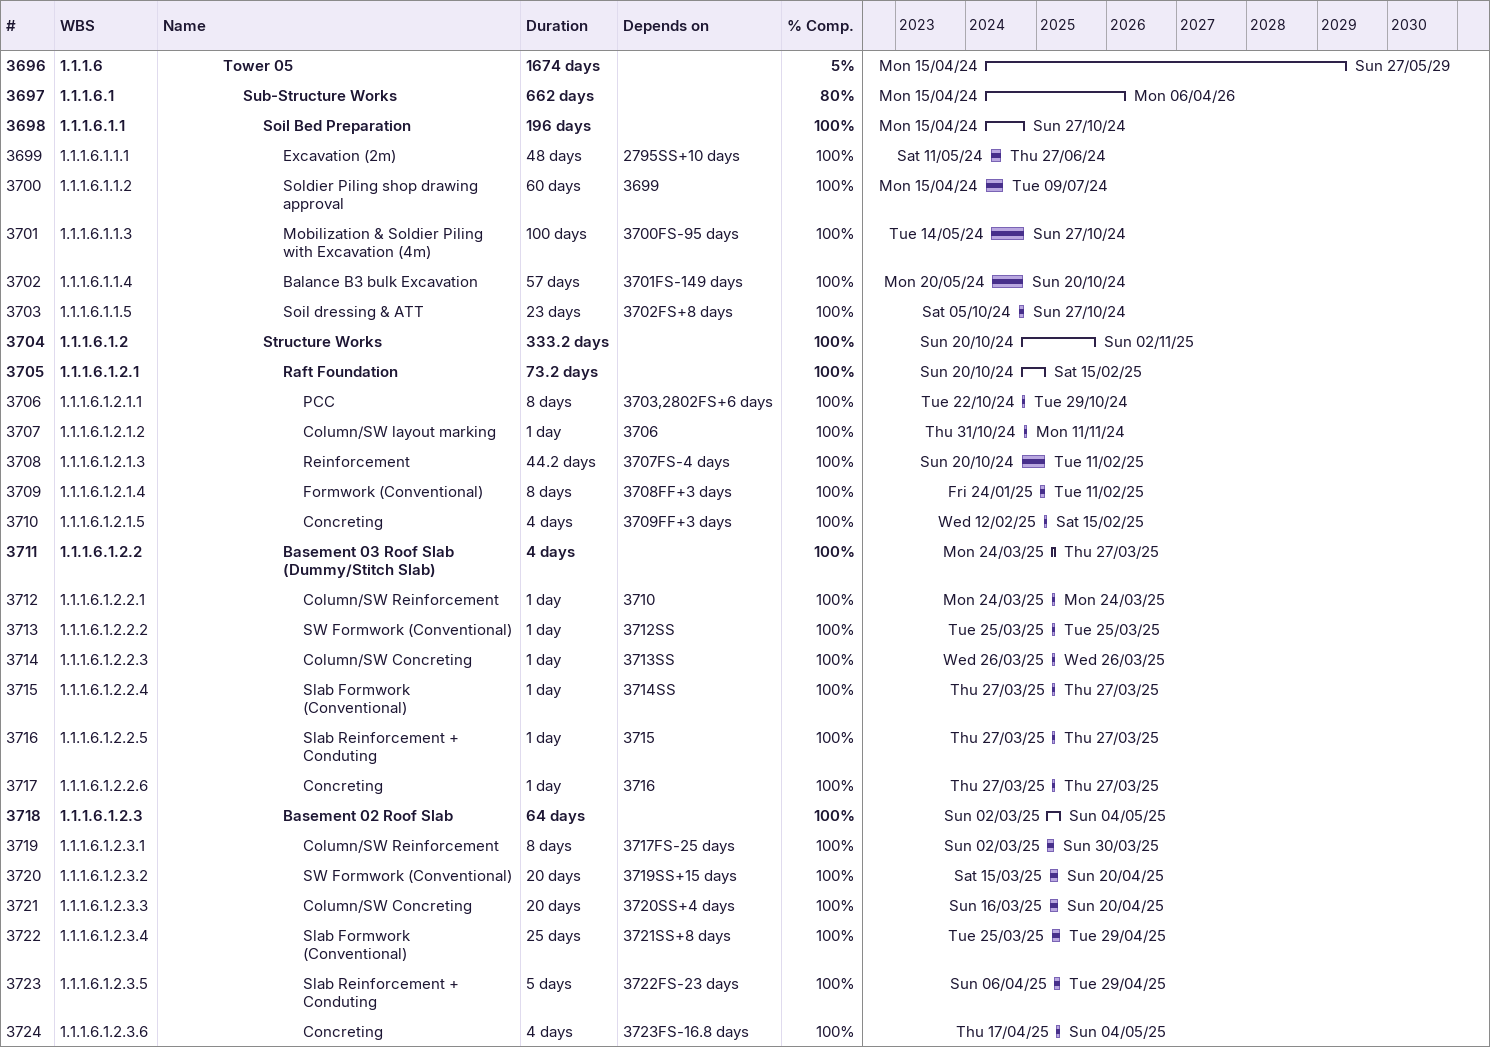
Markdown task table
| ID | WBS | Task | Duration | Start | Finish | Predecessors | % complete |
|---|---|---|---|---|---|---|---|
| 3696 | 1.1.1.6 | **Tower 05** | 1674d | 2024-04-15 | 2029-05-27 |  | 5 |
| 3697 | 1.1.1.6.1 | **Sub-Structure Works** | 662d | 2024-04-15 | 2026-04-06 |  | 80 |
| 3698 | 1.1.1.6.1.1 | **Soil Bed Preparation** | 196d | 2024-04-15 | 2024-10-27 |  | 100 |
| 3699 | 1.1.1.6.1.1.1 | Excavation (2m) | 48d | 2024-05-11 | 2024-06-27 | 2795SS+10d | 100 |
| 3700 | 1.1.1.6.1.1.2 | Soldier Piling shop drawing approval | 60d | 2024-04-15 | 2024-07-09 | 3699 | 100 |
| 3701 | 1.1.1.6.1.1.3 | Mobilization & Soldier Piling with Excavation (4m) | 100d | 2024-05-14 | 2024-10-27 | 3700FS-95d | 100 |
| 3702 | 1.1.1.6.1.1.4 | Balance B3 bulk Excavation | 57d | 2024-05-20 | 2024-10-20 | 3701FS-149d | 100 |
| 3703 | 1.1.1.6.1.1.5 | Soil dressing & ATT | 23d | 2024-10-05 | 2024-10-27 | 3702FS+8d | 100 |
| 3704 | 1.1.1.6.1.2 | **Structure Works** | 333.2d | 2024-10-20 | 2025-11-02 |  | 100 |
| 3705 | 1.1.1.6.1.2.1 | **Raft Foundation** | 73.2d | 2024-10-20 | 2025-02-15 |  | 100 |
| 3706 | 1.1.1.6.1.2.1.1 | PCC | 8d | 2024-10-22 | 2024-10-29 | 3703, 2802FS+6d | 100 |
| 3707 | 1.1.1.6.1.2.1.2 | Column/SW layout marking | 1d | 2024-10-31 | 2024-11-11 | 3706 | 100 |
| 3708 | 1.1.1.6.1.2.1.3 | Reinforcement | 44.2d | 2024-10-20 | 2025-02-11 | 3707FS-4d | 100 |
| 3709 | 1.1.1.6.1.2.1.4 | Formwork (Conventional) | 8d | 2025-01-24 | 2025-02-11 | 3708FF+3d | 100 |
| 3710 | 1.1.1.6.1.2.1.5 | Concreting | 4d | 2025-02-12 | 2025-02-15 | 3709FF+3d | 100 |
| 3711 | 1.1.1.6.1.2.2 | **Basement 03 Roof Slab (Dummy/Stitch Slab)** | 4d | 2025-03-24 | 2025-03-27 |  | 100 |
| 3712 | 1.1.1.6.1.2.2.1 | Column/SW Reinforcement | 1d | 2025-03-24 | 2025-03-24 | 3710 | 100 |
| 3713 | 1.1.1.6.1.2.2.2 | SW Formwork (Conventional) | 1d | 2025-03-25 | 2025-03-25 | 3712SS | 100 |
| 3714 | 1.1.1.6.1.2.2.3 | Column/SW Concreting | 1d | 2025-03-26 | 2025-03-26 | 3713SS | 100 |
| 3715 | 1.1.1.6.1.2.2.4 | Slab Formwork (Conventional) | 1d | 2025-03-27 | 2025-03-27 | 3714SS | 100 |
| 3716 | 1.1.1.6.1.2.2.5 | Slab Reinforcement + Conduting | 1d | 2025-03-27 | 2025-03-27 | 3715 | 100 |
| 3717 | 1.1.1.6.1.2.2.6 | Concreting | 1d | 2025-03-27 | 2025-03-27 | 3716 | 100 |
| 3718 | 1.1.1.6.1.2.3 | **Basement 02 Roof Slab** | 64d | 2025-03-02 | 2025-05-04 |  | 100 |
| 3719 | 1.1.1.6.1.2.3.1 | Column/SW Reinforcement | 8d | 2025-03-02 | 2025-03-30 | 3717FS-25d | 100 |
| 3720 | 1.1.1.6.1.2.3.2 | SW Formwork (Conventional) | 20d | 2025-03-15 | 2025-04-20 | 3719SS+15d | 100 |
| 3721 | 1.1.1.6.1.2.3.3 | Column/SW Concreting | 20d | 2025-03-16 | 2025-04-20 | 3720SS+4d | 100 |
| 3722 | 1.1.1.6.1.2.3.4 | Slab Formwork (Conventional) | 25d | 2025-03-25 | 2025-04-29 | 3721SS+8d | 100 |
| 3723 | 1.1.1.6.1.2.3.5 | Slab Reinforcement + Conduting | 5d | 2025-04-06 | 2025-04-29 | 3722FS-23d | 100 |
| 3724 | 1.1.1.6.1.2.3.6 | Concreting | 4d | 2025-04-17 | 2025-05-04 | 3723FS-16.8d | 100 |
